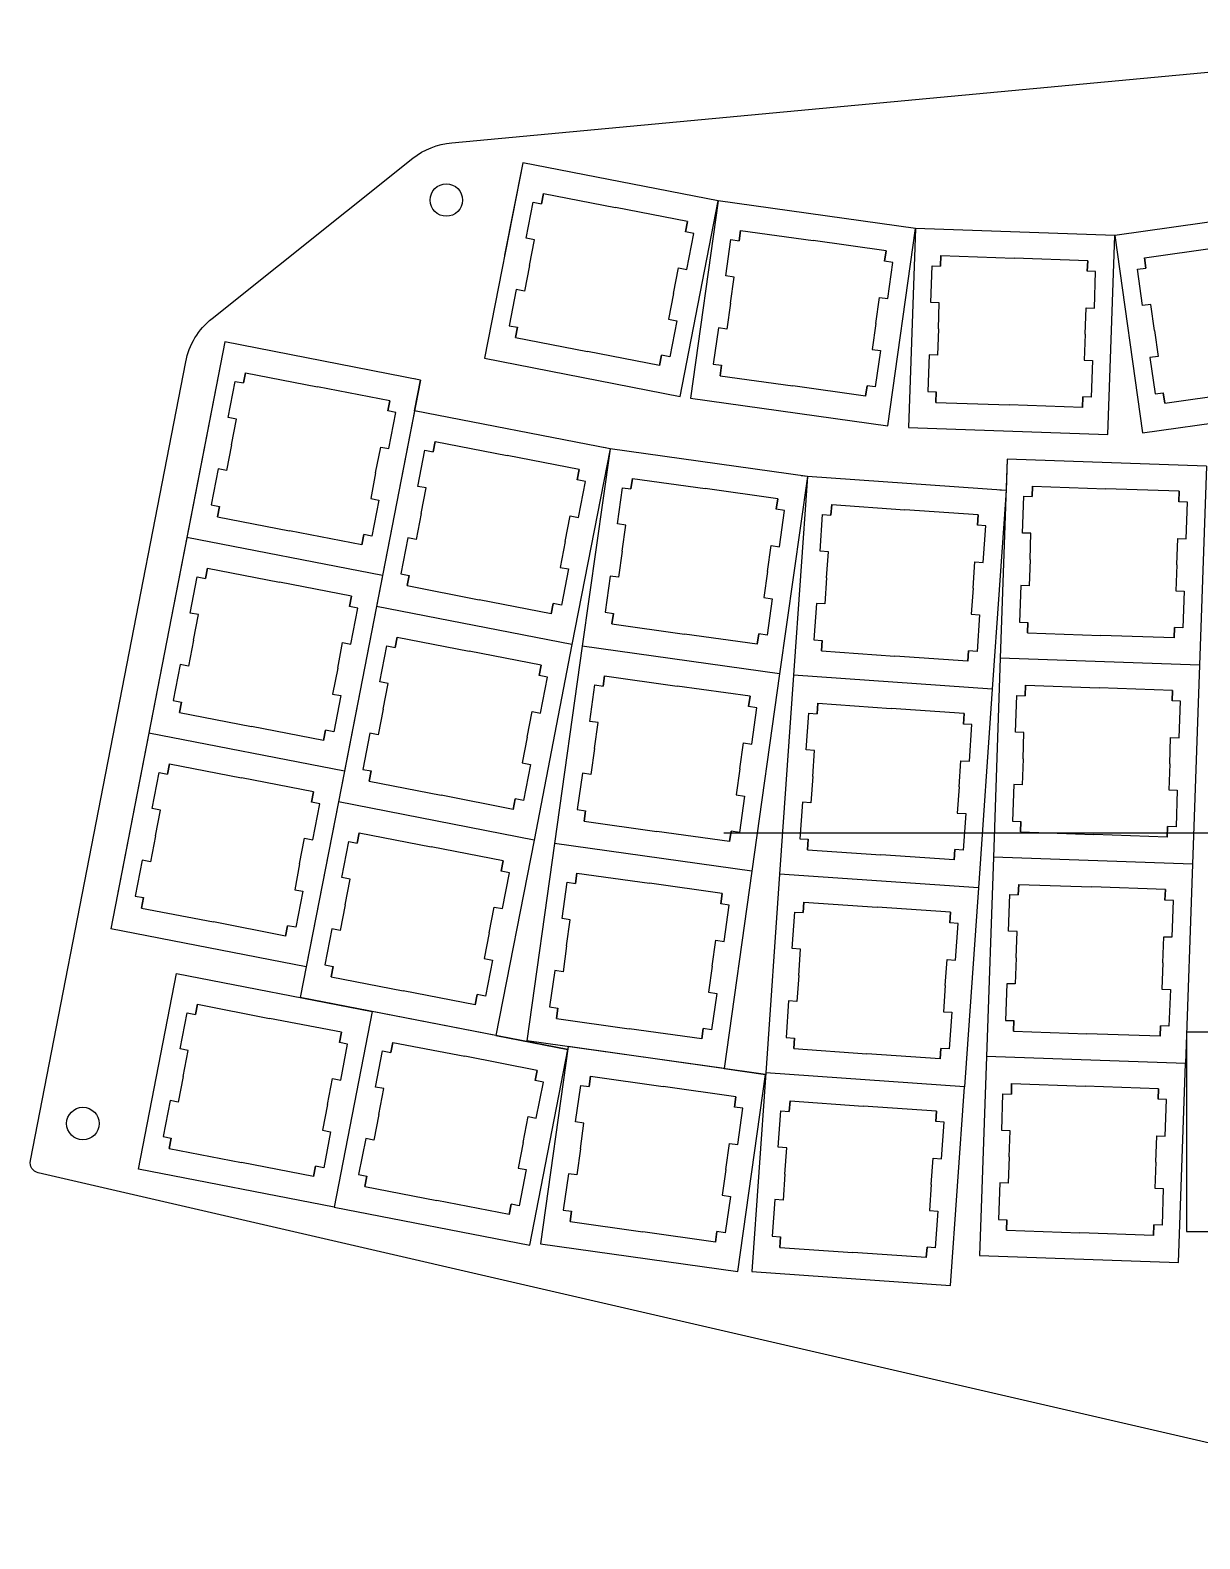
# Model space of a CAD drawing. Header units: millimetres. Extents: x -157 to 26, y -81 to 63.
# Drawn here: x -156.6 to -45.1, y -80.8 to 63.1 of the extents above; entities that cross this region are included whole.
import ezdxf

# ---------------------------------------------------------------- set-up
doc = ezdxf.new("R2010")
doc.units = ezdxf.units.MM
doc.layers.get('0').update_dxf_attribs({"linetype": 'CONTINUOUS'})

msp = doc.modelspace()

# ---------------------------------------------------------------- linework, layer by layer
for p, q in [((-109.69, 50.42), (-113.32, 31.77)), ((-109.69, 50.42), (-113.32, 31.77)), ((-109.69, 50.42), (-111.41, 41.59)), ((-91.04, 46.8), (-109.69, 50.42)), ((-91.04, 46.8), (-109.69, 50.42)), ((-107.72, 47.49), (-107.91, 46.51)), ((-107.72, 47.49), (-107.91, 46.51)), ((-107.91, 46.51), (-107.72, 47.49)), ((-107.91, 46.51), (-107.72, 47.49)), ((-107.72, 47.49), (-100.84, 46.15)), ((-107.72, 47.49), (-100.84, 46.15)), ((-109.36, 43.23), (-108.69, 46.66)), ((-109.36, 43.23), (-108.69, 46.66)), ((-108.69, 46.66), (-107.91, 46.51)), ((-108.69, 46.66), (-107.91, 46.51)), ((-93.97, 44.82), (-100.84, 46.15)), ((-93.97, 44.82), (-100.84, 46.15)), ((-94.67, 28.14), (-91.04, 46.8)), ((-94.67, 28.14), (-91.04, 46.8)), ((-91.04, 46.8), (-93.69, 27.98)), ((-91.04, 46.8), (-93.69, 27.98)), ((-72.23, 44.15), (-91.04, 46.8)), ((-72.23, 44.15), (-91.04, 46.8)), ((-34.42, 46.13), (-53.24, 43.49)), ((-93.97, 44.82), (-94.16, 43.84)), ((-93.97, 44.82), (-94.16, 43.84)), ((-94.16, 43.84), (-93.97, 44.82)), ((-94.16, 43.84), (-93.97, 44.82)), ((-108.57, 43.07), (-109.36, 43.23)), ((-108.57, 43.07), (-109.36, 43.23)), ((-93.38, 43.68), (-94.16, 43.84)), ((-93.38, 43.68), (-94.16, 43.84)), ((-94.05, 40.25), (-93.38, 43.68)), ((-94.05, 40.25), (-93.38, 43.68)), ((-88.91, 43.97), (-89.05, 42.98)), ((-88.91, 43.97), (-89.05, 42.98)), ((-89.05, 42.98), (-88.91, 43.97)), ((-89.05, 42.98), (-88.91, 43.97)), ((-88.91, 43.97), (-81.98, 43)), ((-88.91, 43.97), (-81.98, 43)), ((-74.87, 25.34), (-72.23, 44.15)), ((-74.87, 25.34), (-72.23, 44.15)), ((-72.23, 44.15), (-72.89, 25.16)), ((-53.24, 43.49), (-72.23, 44.15)), ((-53.9, 24.5), (-53.24, 43.49)), ((-53.24, 43.49), (-50.59, 24.67)), ((-109.05, 40.62), (-108.57, 43.07)), ((-109.05, 40.62), (-108.57, 43.07)), ((-90.33, 39.63), (-89.85, 43.09)), ((-90.33, 39.63), (-89.85, 43.09)), ((-89.85, 43.09), (-89.05, 42.98)), ((-89.85, 43.09), (-89.05, 42.98)), ((-75.05, 42.02), (-81.98, 43)), ((-75.05, 42.02), (-81.98, 43)), ((-75.05, 42.02), (-75.19, 41.03)), ((-75.05, 42.02), (-75.19, 41.03)), ((-75.19, 41.03), (-75.05, 42.02)), ((-75.19, 41.03), (-75.05, 42.02)), ((-50.41, 41.36), (-43.48, 42.33)), ((-109.05, 40.62), (-109.53, 38.16)), ((-109.05, 40.62), (-109.53, 38.16)), ((-95.31, 37.95), (-94.83, 40.4)), ((-95.31, 37.95), (-94.83, 40.4)), ((-94.83, 40.4), (-94.05, 40.25)), ((-94.83, 40.4), (-94.05, 40.25)), ((-74.4, 40.92), (-75.19, 41.03)), ((-74.4, 40.92), (-75.19, 41.03)), ((-74.88, 37.46), (-74.4, 40.92)), ((-74.88, 37.46), (-74.4, 40.92)), ((-70.77, 37.1), (-70.65, 40.59)), ((-70.65, 40.59), (-69.85, 40.57)), ((-69.82, 41.57), (-69.85, 40.57)), ((-69.85, 40.57), (-69.82, 41.57)), ((-69.82, 41.57), (-62.82, 41.32)), ((-55.82, 41.08), (-62.82, 41.32)), ((-55.86, 40.08), (-55.82, 41.08)), ((-55.82, 41.08), (-55.86, 40.08)), ((-51.07, 40.26), (-50.28, 40.37)), ((-50.28, 40.37), (-50.41, 41.36)), ((-50.41, 41.36), (-50.28, 40.37)), ((-89.54, 39.52), (-90.33, 39.63)), ((-89.54, 39.52), (-90.33, 39.63)), ((-89.89, 37.04), (-89.54, 39.52)), ((-89.89, 37.04), (-89.54, 39.52)), ((-55.06, 40.05), (-55.86, 40.08)), ((-55.18, 36.55), (-55.06, 40.05)), ((-50.58, 36.79), (-51.07, 40.26)), ((-110.31, 38.32), (-110.98, 34.88)), ((-110.31, 38.32), (-110.98, 34.88)), ((-109.53, 38.16), (-110.31, 38.32)), ((-109.53, 38.16), (-110.31, 38.32)), ((-95.31, 37.95), (-95.79, 35.49)), ((-95.31, 37.95), (-95.79, 35.49)), ((-76.02, 35.09), (-75.68, 37.57)), ((-76.02, 35.09), (-75.68, 37.57)), ((-75.68, 37.57), (-74.88, 37.46)), ((-75.68, 37.57), (-74.88, 37.46)), ((-89.89, 37.04), (-90.24, 34.56)), ((-89.89, 37.04), (-90.24, 34.56)), ((-69.97, 37.07), (-70.77, 37.1)), ((-70.06, 34.57), (-69.97, 37.07)), ((-56.07, 34.08), (-55.98, 36.58)), ((-55.98, 36.58), (-55.18, 36.55)), ((-49.79, 36.9), (-50.58, 36.79)), ((-49.44, 34.43), (-49.79, 36.9)), ((-110.98, 34.88), (-110.2, 34.73)), ((-110.98, 34.88), (-110.2, 34.73)), ((-110.2, 34.73), (-110.39, 33.75)), ((-110.2, 34.73), (-110.39, 33.75)), ((-110.39, 33.75), (-110.2, 34.73)), ((-110.39, 33.75), (-110.2, 34.73)), ((-95.79, 35.49), (-95, 35.34)), ((-95.79, 35.49), (-95, 35.34)), ((-95, 35.34), (-95.67, 31.9)), ((-95, 35.34), (-95.67, 31.9)), ((-91.03, 34.68), (-91.52, 31.21)), ((-91.03, 34.68), (-91.52, 31.21)), ((-90.24, 34.56), (-91.03, 34.68)), ((-90.24, 34.56), (-91.03, 34.68)), ((-76.02, 35.09), (-76.37, 32.62)), ((-76.02, 35.09), (-76.37, 32.62)), ((-70.06, 34.57), (-70.15, 32.07)), ((-138.09, 33.33), (-141.72, 14.68)), ((-138.09, 33.33), (-141.14, 17.62)), ((-119.44, 29.7), (-138.09, 33.33)), ((-110.39, 33.75), (-103.52, 32.41)), ((-110.39, 33.75), (-103.52, 32.41)), ((-56.07, 34.08), (-56.16, 31.58)), ((-49.44, 34.43), (-49.09, 31.95)), ((-113.32, 31.77), (-94.67, 28.14)), ((-113.32, 31.77), (-94.67, 28.14)), ((-96.64, 31.08), (-103.52, 32.41)), ((-96.64, 31.08), (-103.52, 32.41)), ((-96.64, 31.08), (-96.45, 32.06)), ((-96.45, 32.06), (-96.64, 31.08)), ((-96.64, 31.08), (-96.45, 32.06)), ((-96.45, 32.06), (-96.64, 31.08)), ((-95.67, 31.9), (-96.45, 32.06)), ((-95.67, 31.9), (-96.45, 32.06)), ((-76.37, 32.62), (-75.58, 32.5)), ((-76.37, 32.62), (-75.58, 32.5)), ((-75.58, 32.5), (-76.07, 29.04)), ((-75.58, 32.5), (-76.07, 29.04)), ((-70.95, 32.1), (-71.07, 28.6)), ((-70.15, 32.07), (-70.95, 32.1)), ((-49.09, 31.95), (-49.88, 31.84)), ((-49.88, 31.84), (-49.4, 28.38)), ((-136.31, 29.42), (-136.11, 30.4)), ((-136.11, 30.4), (-136.31, 29.42)), ((-136.11, 30.4), (-129.24, 29.06)), ((-91.52, 31.21), (-90.72, 31.1)), ((-91.52, 31.21), (-90.72, 31.1)), ((-90.72, 31.1), (-90.86, 30.11)), ((-90.72, 31.1), (-90.86, 30.11)), ((-90.86, 30.11), (-90.72, 31.1)), ((-90.86, 30.11), (-90.72, 31.1)), ((-56.16, 31.58), (-55.36, 31.56)), ((-55.36, 31.56), (-55.48, 28.06)), ((-137.76, 26.13), (-137.09, 29.57)), ((-137.09, 29.57), (-136.31, 29.42)), ((-122.37, 27.73), (-129.24, 29.06)), ((-119.44, 29.7), (-123.07, 11.05)), ((-119.44, 29.7), (-120.03, 29.82)), ((-120.01, 26.76), (-119.44, 29.7)), ((-90.86, 30.11), (-83.93, 29.13)), ((-90.86, 30.11), (-83.93, 29.13)), ((-77, 28.16), (-83.93, 29.13)), ((-77, 28.16), (-83.93, 29.13)), ((-77, 28.16), (-76.86, 29.15)), ((-76.86, 29.15), (-77, 28.16)), ((-77, 28.16), (-76.86, 29.15)), ((-76.86, 29.15), (-77, 28.16)), ((-76.07, 29.04), (-76.86, 29.15)), ((-76.07, 29.04), (-76.86, 29.15)), ((-122.37, 27.73), (-122.56, 26.75)), ((-122.56, 26.75), (-122.37, 27.73)), ((-93.69, 27.98), (-74.87, 25.34)), ((-93.69, 27.98), (-74.87, 25.34)), ((-71.07, 28.6), (-70.27, 28.57)), ((-70.27, 28.57), (-70.3, 27.57)), ((-70.3, 27.57), (-70.27, 28.57)), ((-70.3, 27.57), (-63.31, 27.33)), ((-56.28, 28.09), (-56.31, 27.09)), ((-56.31, 27.09), (-56.28, 28.09)), ((-55.48, 28.06), (-56.28, 28.09)), ((-49.4, 28.38), (-48.61, 28.49)), ((-48.47, 27.5), (-48.61, 28.49)), ((-48.61, 28.49), (-48.47, 27.5)), ((-48.47, 27.5), (-41.53, 28.47)), ((-136.97, 25.98), (-137.76, 26.13)), ((-137.45, 23.53), (-136.97, 25.98)), ((-120.01, 26.76), (-123.64, 8.11)), ((-121.78, 26.59), (-122.56, 26.75)), ((-122.44, 23.16), (-121.78, 26.59)), ((-101.36, 23.13), (-120.01, 26.76)), ((-56.31, 27.09), (-63.31, 27.33)), ((-50.59, 24.67), (-31.78, 27.32)), ((-72.89, 25.16), (-53.9, 24.5)), ((-137.45, 23.53), (-137.93, 21.07)), ((-123.71, 20.86), (-123.23, 23.31)), ((-123.23, 23.31), (-122.44, 23.16)), ((-118.23, 22.85), (-118.04, 23.83)), ((-118.04, 23.83), (-118.23, 22.85)), ((-118.04, 23.83), (-111.16, 22.49)), ((-101.36, 23.13), (-104.99, 4.48)), ((-101.36, 23.13), (-104.01, 4.32)), ((-101.36, 23.13), (-101.95, 23.25)), ((-82.55, 20.49), (-101.36, 23.13)), ((-119.68, 19.56), (-119.01, 23)), ((-119.01, 23), (-118.23, 22.85)), ((-104.29, 21.16), (-111.16, 22.49)), ((-63.49, 22.16), (-64.15, 3.17)), ((-63.49, 22.16), (-63.59, 19.16)), ((-44.5, 21.5), (-63.49, 22.16)), ((-138.71, 21.23), (-139.38, 17.79)), ((-137.93, 21.07), (-138.71, 21.23)), ((-123.71, 20.86), (-124.18, 18.4)), ((-104.29, 21.16), (-104.48, 20.18)), ((-104.48, 20.18), (-104.29, 21.16)), ((-103.7, 20.02), (-104.48, 20.18)), ((-99.37, 19.32), (-99.23, 20.31)), ((-99.23, 20.31), (-99.37, 19.32)), ((-99.23, 20.31), (-92.3, 19.34)), ((-82.55, 20.49), (-85.19, 1.68)), ((-82.55, 20.49), (-83.87, 1.54)), ((-82.55, 20.49), (-83.14, 20.57)), ((-63.59, 19.16), (-82.55, 20.49)), ((-44.5, 21.5), (-45.16, 2.51)), ((-118.89, 19.41), (-119.68, 19.56)), ((-119.37, 16.96), (-118.89, 19.41)), ((-104.37, 16.59), (-103.7, 20.02)), ((-100.65, 15.97), (-100.17, 19.43)), ((-100.17, 19.43), (-99.37, 19.32)), ((-85.37, 18.36), (-92.3, 19.34)), ((-63.59, 19.16), (-64.92, 0.21)), ((-63.59, 19.16), (-64.19, 19.21)), ((-61.11, 18.58), (-61.08, 19.58)), ((-61.08, 19.58), (-61.11, 18.58)), ((-61.08, 19.58), (-54.08, 19.33)), ((-47.09, 19.09), (-54.08, 19.33)), ((-47.09, 19.09), (-47.12, 18.09)), ((-47.12, 18.09), (-47.09, 19.09)), ((-141.14, 17.62), (-144.77, -1.03)), ((-139.38, 17.79), (-138.59, 17.64)), ((-138.79, 16.66), (-138.59, 17.64)), ((-138.59, 17.64), (-138.79, 16.66)), ((-124.18, 18.4), (-123.4, 18.25)), ((-123.4, 18.25), (-124.07, 14.81)), ((-85.37, 18.36), (-85.51, 17.37)), ((-85.51, 17.37), (-85.37, 18.36)), ((-84.72, 17.26), (-85.51, 17.37)), ((-80.3, 16.82), (-80.23, 17.82)), ((-80.23, 17.82), (-80.3, 16.82)), ((-80.23, 17.82), (-73.24, 17.33)), ((-66.26, 16.85), (-73.24, 17.33)), ((-62.03, 15.11), (-61.91, 18.61)), ((-61.91, 18.61), (-61.11, 18.58)), ((-46.32, 18.06), (-47.12, 18.09)), ((-46.44, 14.56), (-46.32, 18.06)), ((-138.79, 16.66), (-131.91, 15.32)), ((-119.37, 16.96), (-119.85, 14.5)), ((-105.63, 14.29), (-105.15, 16.74)), ((-105.15, 16.74), (-104.37, 16.59)), ((-99.86, 15.85), (-100.65, 15.97)), ((-100.21, 13.38), (-99.86, 15.85)), ((-85.2, 13.8), (-84.72, 17.26)), ((-81.34, 13.39), (-81.1, 16.88)), ((-81.1, 16.88), (-80.3, 16.82)), ((-66.26, 16.85), (-66.33, 15.85)), ((-66.33, 15.85), (-66.26, 16.85)), ((-65.53, 15.79), (-66.33, 15.85)), ((-141.72, 14.68), (-145.34, -3.97)), ((-123.07, 11.05), (-141.72, 14.68)), ((-123.07, 11.05), (-141.72, 14.68)), ((-125.04, 13.99), (-131.91, 15.32)), ((-124.85, 14.97), (-125.04, 13.99)), ((-125.04, 13.99), (-124.85, 14.97)), ((-124.07, 14.81), (-124.85, 14.97)), ((-120.63, 14.66), (-121.3, 11.22)), ((-119.85, 14.5), (-120.63, 14.66)), ((-65.78, 12.3), (-65.53, 15.79)), ((-61.23, 15.08), (-62.03, 15.11)), ((-61.32, 12.58), (-61.23, 15.08)), ((-47.33, 12.09), (-47.24, 14.59)), ((-47.24, 14.59), (-46.44, 14.56)), ((-105.63, 14.29), (-106.11, 11.83)), ((-100.21, 13.38), (-100.56, 10.9)), ((-86.34, 11.43), (-86, 13.91)), ((-86, 13.91), (-85.2, 13.8)), ((-80.54, 13.33), (-81.34, 13.39)), ((-80.72, 10.84), (-80.54, 13.33)), ((-139.93, 10.77), (-139.74, 11.75)), ((-139.74, 11.75), (-139.93, 10.77)), ((-139.74, 11.75), (-132.87, 10.41)), ((-106.11, 11.83), (-105.32, 11.68)), ((-105.32, 11.68), (-105.99, 8.24)), ((-66.75, 9.86), (-66.58, 12.36)), ((-66.58, 12.36), (-65.78, 12.3)), ((-61.32, 12.58), (-61.41, 10.08)), ((-47.33, 12.09), (-47.42, 9.59)), ((-141.38, 7.48), (-140.72, 10.92)), ((-140.72, 10.92), (-139.93, 10.77)), ((-126, 9.08), (-132.87, 10.41)), ((-123.07, 11.05), (-126.69, -7.6)), ((-121.3, 11.22), (-120.52, 11.07)), ((-120.71, 10.09), (-120.52, 11.07)), ((-120.52, 11.07), (-120.71, 10.09)), ((-120.71, 10.09), (-113.84, 8.75)), ((-101.35, 11.01), (-101.84, 7.55)), ((-100.56, 10.9), (-101.35, 11.01)), ((-86.34, 11.43), (-86.69, 8.96)), ((-80.72, 10.84), (-80.89, 8.35)), ((-62.21, 10.11), (-62.33, 6.61)), ((-61.41, 10.08), (-62.21, 10.11)), ((-126.19, 8.1), (-126, 9.08)), ((-126, 9.08), (-126.19, 8.1)), ((-106.96, 7.41), (-113.84, 8.75)), ((-86.69, 8.96), (-85.9, 8.84)), ((-85.9, 8.84), (-86.39, 5.38)), ((-66.75, 9.86), (-66.92, 7.37)), ((-47.42, 9.59), (-46.62, 9.57)), ((-46.62, 9.57), (-46.74, 6.07)), ((-140.6, 7.33), (-141.38, 7.48)), ((-141.08, 4.88), (-140.6, 7.33)), ((-123.64, 8.11), (-127.26, -10.54)), ((-125.4, 7.94), (-126.19, 8.1)), ((-126.07, 4.51), (-125.4, 7.94)), ((-104.99, 4.48), (-123.64, 8.11)), ((-104.99, 4.48), (-123.64, 8.11)), ((-106.77, 8.4), (-106.96, 7.41)), ((-106.96, 7.41), (-106.77, 8.4)), ((-105.99, 8.24), (-106.77, 8.4)), ((-101.84, 7.55), (-101.04, 7.44)), ((-101.18, 6.45), (-101.04, 7.44)), ((-101.04, 7.44), (-101.18, 6.45)), ((-81.69, 8.4), (-81.93, 4.91)), ((-80.89, 8.35), (-81.69, 8.4)), ((-66.92, 7.37), (-66.13, 7.31)), ((-66.13, 7.31), (-66.37, 3.82)), ((-101.18, 6.45), (-94.25, 5.47)), ((-62.33, 6.61), (-61.53, 6.59)), ((-61.57, 5.59), (-61.53, 6.59)), ((-61.53, 6.59), (-61.57, 5.59)), ((-47.54, 6.1), (-47.57, 5.1)), ((-47.57, 5.1), (-47.54, 6.1)), ((-46.74, 6.07), (-47.54, 6.1)), ((-141.08, 4.88), (-141.55, 2.42)), ((-127.33, 2.21), (-126.86, 4.66)), ((-126.86, 4.66), (-126.07, 4.51)), ((-123.31, 0.91), (-122.64, 4.35)), ((-122.64, 4.35), (-121.85, 4.2)), ((-121.85, 4.2), (-121.66, 5.18)), ((-121.66, 5.18), (-121.85, 4.2)), ((-121.66, 5.18), (-114.79, 3.84)), ((-104.99, 4.48), (-108.61, -14.17)), ((-104.01, 4.32), (-106.65, -14.5)), ((-85.19, 1.68), (-104.01, 4.32)), ((-85.19, 1.68), (-104.01, 4.32)), ((-87.32, 4.5), (-94.25, 5.47)), ((-87.18, 5.49), (-87.32, 4.5)), ((-87.32, 4.5), (-87.18, 5.49)), ((-86.39, 5.38), (-87.18, 5.49)), ((-81.93, 4.91), (-81.13, 4.85)), ((-81.2, 3.86), (-81.13, 4.85)), ((-81.13, 4.85), (-81.2, 3.86)), ((-61.57, 5.59), (-54.57, 5.34)), ((-47.57, 5.1), (-54.57, 5.34)), ((-107.92, 2.51), (-114.79, 3.84)), ((-81.2, 3.86), (-74.22, 3.37)), ((-67.24, 2.88), (-74.22, 3.37)), ((-67.17, 3.88), (-67.24, 2.88)), ((-67.24, 2.88), (-67.17, 3.88)), ((-66.37, 3.82), (-67.17, 3.88)), ((-64.15, 3.17), (-64.81, -15.81)), ((-45.16, 2.51), (-64.15, 3.17)), ((-45.16, 2.51), (-64.15, 3.17)), ((-142.34, 2.58), (-143.01, -0.86)), ((-141.55, 2.42), (-142.34, 2.58)), ((-127.33, 2.21), (-127.81, -0.25)), ((-108.11, 1.52), (-107.92, 2.51)), ((-107.92, 2.51), (-108.11, 1.52)), ((-107.32, 1.37), (-108.11, 1.52)), ((-102.02, 0.51), (-101.88, 1.5)), ((-101.88, 1.5), (-102.02, 0.51)), ((-101.88, 1.5), (-94.95, 0.52)), ((-85.19, 1.68), (-87.84, -17.14)), ((-83.87, 1.54), (-85.2, -17.42)), ((-64.92, 0.21), (-83.87, 1.54)), ((-64.92, 0.21), (-83.87, 1.54)), ((-45.16, 2.51), (-45.83, -16.48)), ((-122.52, 0.76), (-123.31, 0.91)), ((-123, -1.69), (-122.52, 0.76)), ((-107.99, -2.06), (-107.32, 1.37)), ((-103.3, -2.85), (-102.81, 0.62)), ((-102.81, 0.62), (-102.02, 0.51)), ((-88.01, -0.45), (-94.95, 0.52)), ((-64.92, 0.21), (-66.24, -18.74)), ((-61.78, -0.41), (-61.74, 0.59)), ((-61.74, 0.59), (-61.78, -0.41)), ((-61.74, 0.59), (-54.74, 0.34)), ((-47.75, 0.1), (-54.74, 0.34)), ((-47.78, -0.9), (-47.75, 0.1)), ((-47.75, 0.1), (-47.78, -0.9)), ((-144.77, -1.03), (-148.4, -19.68)), ((-143.01, -0.86), (-142.22, -1.01)), ((-142.41, -1.99), (-142.22, -1.01)), ((-142.22, -1.01), (-142.41, -1.99)), ((-127.81, -0.25), (-127.02, -0.4)), ((-127.02, -0.4), (-127.69, -3.84)), ((-88.15, -1.44), (-88.01, -0.45)), ((-88.01, -0.45), (-88.15, -1.44)), ((-81.62, -2.13), (-81.55, -1.13)), ((-81.55, -1.13), (-81.62, -2.13)), ((-81.55, -1.13), (-74.57, -1.62)), ((-62.7, -3.88), (-62.57, -0.38)), ((-62.57, -0.38), (-61.78, -0.41)), ((-46.98, -0.93), (-47.78, -0.9)), ((-47.11, -4.42), (-46.98, -0.93)), ((-142.41, -1.99), (-135.54, -3.33)), ((-123, -1.69), (-123.47, -4.15)), ((-109.25, -4.36), (-108.78, -1.91)), ((-108.78, -1.91), (-107.99, -2.06)), ((-102.5, -2.96), (-103.3, -2.85)), ((-87.36, -1.55), (-88.15, -1.44)), ((-87.85, -5.02), (-87.36, -1.55)), ((-82.66, -5.56), (-82.42, -2.07)), ((-82.42, -2.07), (-81.62, -2.13)), ((-67.59, -2.11), (-74.57, -1.62)), ((-67.66, -3.11), (-67.59, -2.11)), ((-67.59, -2.11), (-67.66, -3.11)), ((-145.34, -3.97), (-148.97, -22.62)), ((-126.69, -7.6), (-145.34, -3.97)), ((-126.69, -7.6), (-145.34, -3.97)), ((-128.67, -4.67), (-135.54, -3.33)), ((-128.48, -3.68), (-128.67, -4.67)), ((-128.67, -4.67), (-128.48, -3.68)), ((-127.69, -3.84), (-128.48, -3.68)), ((-124.26, -3.99), (-124.93, -7.43)), ((-123.47, -4.15), (-124.26, -3.99)), ((-102.85, -5.44), (-102.5, -2.96)), ((-66.86, -3.16), (-67.66, -3.11)), ((-67.1, -6.65), (-66.86, -3.16)), ((-61.9, -3.91), (-62.7, -3.88)), ((-61.98, -6.41), (-61.9, -3.91)), ((-109.25, -4.36), (-109.73, -6.82)), ((-102.85, -5.44), (-103.2, -7.91)), ((-88.99, -7.38), (-88.64, -4.91)), ((-88.64, -4.91), (-87.85, -5.02)), ((-81.87, -5.62), (-82.66, -5.56)), ((-82.04, -8.11), (-81.87, -5.62)), ((-47.99, -6.9), (-47.91, -4.4)), ((-47.91, -4.4), (-47.11, -4.42)), ((-143.37, -6.9), (-143.56, -7.88)), ((-143.56, -7.88), (-143.37, -6.9)), ((-143.37, -6.9), (-136.49, -8.24)), ((-109.73, -6.82), (-108.95, -6.97)), ((-108.95, -6.97), (-109.61, -10.41)), ((-68.08, -9.09), (-67.9, -6.6)), ((-67.9, -6.6), (-67.1, -6.65)), ((-61.98, -6.41), (-62.07, -8.91)), ((-47.99, -6.9), (-48.08, -9.39)), ((-145.01, -11.17), (-144.34, -7.73)), ((-144.34, -7.73), (-143.56, -7.88)), ((-129.62, -9.57), (-136.49, -8.24)), ((-126.69, -7.6), (-130.32, -26.25)), ((-124.93, -7.43), (-124.14, -7.58)), ((-124.33, -8.56), (-124.14, -7.58)), ((-124.14, -7.58), (-124.33, -8.56)), ((-124.33, -8.56), (-117.46, -9.9)), ((-103.99, -7.8), (-104.48, -11.27)), ((-103.2, -7.91), (-103.99, -7.8)), ((-88.99, -7.38), (-89.34, -9.86)), ((-82.04, -8.11), (-82.22, -10.61)), ((-129.81, -10.56), (-129.62, -9.57)), ((-129.62, -9.57), (-129.81, -10.56)), ((-110.59, -11.24), (-117.46, -9.9)), ((-89.34, -9.86), (-88.54, -9.97)), ((-88.54, -9.97), (-89.03, -13.44)), ((-68.08, -9.09), (-68.25, -11.59)), ((-62.87, -8.88), (-62.99, -12.38)), ((-62.07, -8.91), (-62.87, -8.88)), ((-48.08, -9.39), (-47.28, -9.42)), ((-47.28, -9.42), (-47.4, -12.92)), ((-144.22, -11.32), (-145.01, -11.17)), ((-144.7, -13.77), (-144.22, -11.32)), ((-127.26, -10.54), (-130.89, -29.19)), ((-129.03, -10.71), (-129.81, -10.56)), ((-129.7, -14.14), (-129.03, -10.71)), ((-108.61, -14.17), (-127.26, -10.54)), ((-108.61, -14.17), (-127.26, -10.54)), ((-110.4, -10.25), (-110.59, -11.24)), ((-110.59, -11.24), (-110.4, -10.25)), ((-109.61, -10.41), (-110.4, -10.25)), ((-104.48, -11.27), (-103.69, -11.38)), ((-103.83, -12.37), (-103.69, -11.38)), ((-103.69, -11.38), (-103.83, -12.37)), ((-83.01, -10.55), (-83.26, -14.04)), ((-82.22, -10.61), (-83.01, -10.55)), ((-103.83, -12.37), (-96.9, -13.34)), ((-68.25, -11.59), (-67.45, -11.64)), ((-67.45, -11.64), (-67.7, -15.13)), ((-62.99, -12.38), (-62.19, -12.4)), ((-62.23, -13.4), (-62.19, -12.4)), ((-62.19, -12.4), (-62.23, -13.4)), ((-48.2, -12.89), (-48.24, -13.89)), ((-48.24, -13.89), (-48.2, -12.89)), ((-47.4, -12.92), (-48.2, -12.89)), ((-144.7, -13.77), (-145.18, -16.23)), ((-130.96, -16.45), (-130.48, -13.99)), ((-130.48, -13.99), (-129.7, -14.14)), ((-126.93, -17.74), (-126.26, -14.3)), ((-126.26, -14.3), (-125.48, -14.45)), ((-125.29, -13.47), (-125.48, -14.45)), ((-125.48, -14.45), (-125.29, -13.47)), ((-125.29, -13.47), (-118.42, -14.81)), ((-108.61, -14.17), (-112.24, -32.82)), ((-89.96, -14.32), (-96.9, -13.34)), ((-25.5, -13.5), (-90.5, -13.5)), ((-89.82, -13.33), (-89.96, -14.32)), ((-89.96, -14.32), (-89.82, -13.33)), ((-89.03, -13.44), (-89.82, -13.33)), ((-83.26, -14.04), (-82.46, -14.1)), ((-82.53, -15.1), (-82.46, -14.1)), ((-82.46, -14.1), (-82.53, -15.1)), ((-62.23, -13.4), (-55.23, -13.65)), ((-48.24, -13.89), (-55.23, -13.65)), ((-111.54, -16.14), (-118.42, -14.81)), ((-106.65, -14.5), (-109.29, -33.31)), ((-87.84, -17.14), (-106.65, -14.5)), ((-87.84, -17.14), (-106.65, -14.5)), ((-82.53, -15.1), (-75.55, -15.59)), ((-68.56, -16.07), (-75.55, -15.59)), ((-68.49, -15.08), (-68.56, -16.07)), ((-68.56, -16.07), (-68.49, -15.08)), ((-67.7, -15.13), (-68.49, -15.08)), ((-64.81, -15.81), (-65.48, -34.8)), ((-45.83, -16.48), (-64.81, -15.81)), ((-45.83, -16.48), (-64.81, -15.81)), ((-145.96, -16.08), (-146.63, -19.51)), ((-145.18, -16.23), (-145.96, -16.08)), ((-130.96, -16.45), (-131.43, -18.9)), ((-111.73, -17.13), (-111.54, -16.14)), ((-111.54, -16.14), (-111.73, -17.13)), ((-110.95, -17.28), (-111.73, -17.13)), ((-87.84, -17.14), (-90.48, -35.95)), ((-45.83, -16.48), (-46.49, -35.47)), ((-126.15, -17.89), (-126.93, -17.74)), ((-126.62, -20.34), (-126.15, -17.89)), ((-111.62, -20.71), (-110.95, -17.28)), ((-105.94, -21.66), (-105.45, -18.2)), ((-105.45, -18.2), (-104.66, -18.31)), ((-104.52, -17.32), (-104.66, -18.31)), ((-104.66, -18.31), (-104.52, -17.32)), ((-104.52, -17.32), (-97.59, -18.29)), ((-90.66, -19.27), (-97.59, -18.29)), ((-85.2, -17.42), (-86.52, -36.37)), ((-66.24, -18.74), (-85.2, -17.42)), ((-66.24, -18.74), (-85.2, -17.42)), ((-62.4, -18.4), (-62.44, -19.4)), ((-62.44, -19.4), (-62.4, -18.4)), ((-62.4, -18.4), (-55.41, -18.64)), ((-48.41, -18.89), (-55.41, -18.64)), ((-146.63, -19.51), (-145.85, -19.66)), ((-146.04, -20.65), (-145.85, -19.66)), ((-145.85, -19.66), (-146.04, -20.65)), ((-131.43, -18.9), (-130.65, -19.05)), ((-130.65, -19.05), (-131.32, -22.49)), ((-90.8, -20.26), (-90.66, -19.27)), ((-90.66, -19.27), (-90.8, -20.26)), ((-82.88, -20.09), (-82.95, -21.08)), ((-82.95, -21.08), (-82.88, -20.09)), ((-82.88, -20.09), (-75.9, -20.57)), ((-66.24, -18.74), (-67.57, -37.7)), ((-63.36, -22.87), (-63.24, -19.37)), ((-63.24, -19.37), (-62.44, -19.4)), ((-48.45, -19.89), (-48.41, -18.89)), ((-48.41, -18.89), (-48.45, -19.89)), ((-47.65, -19.92), (-48.45, -19.89)), ((-47.77, -23.41), (-47.65, -19.92)), ((-146.04, -20.65), (-139.16, -21.98)), ((-126.62, -20.34), (-127.1, -22.8)), ((-112.88, -23.02), (-112.4, -20.56)), ((-112.4, -20.56), (-111.62, -20.71)), ((-90.01, -20.37), (-90.8, -20.26)), ((-90.49, -23.84), (-90.01, -20.37)), ((-83.99, -24.52), (-83.75, -21.03)), ((-83.75, -21.03), (-82.95, -21.08)), ((-68.91, -21.06), (-75.9, -20.57)), ((-68.98, -22.06), (-68.91, -21.06)), ((-68.91, -21.06), (-68.98, -22.06)), ((-130.32, -26.25), (-148.97, -22.62)), ((-132.29, -23.32), (-139.16, -21.98)), ((-132.29, -23.32), (-132.1, -22.34)), ((-132.1, -22.34), (-132.29, -23.32)), ((-131.32, -22.49), (-132.1, -22.34)), ((-127.88, -22.65), (-128.55, -26.08)), ((-127.1, -22.8), (-127.88, -22.65)), ((-112.88, -23.02), (-113.36, -25.47)), ((-105.15, -21.78), (-105.94, -21.66)), ((-105.5, -24.25), (-105.15, -21.78)), ((-68.18, -22.12), (-68.98, -22.06)), ((-68.43, -25.61), (-68.18, -22.12)), ((-62.56, -22.9), (-63.36, -22.87)), ((-62.65, -25.4), (-62.56, -22.9)), ((-105.5, -24.25), (-105.84, -26.73)), ((-91.63, -26.2), (-91.29, -23.72)), ((-91.29, -23.72), (-90.49, -23.84)), ((-48.66, -25.88), (-48.57, -23.39)), ((-48.57, -23.39), (-47.77, -23.41)), ((-113.36, -25.47), (-112.57, -25.62)), ((-112.57, -25.62), (-113.24, -29.06)), ((-83.19, -24.57), (-83.99, -24.52)), ((-83.37, -27.07), (-83.19, -24.57)), ((-69.4, -28.04), (-69.23, -25.55)), ((-69.23, -25.55), (-68.43, -25.61)), ((-62.65, -25.4), (-62.73, -27.89)), ((-48.66, -25.88), (-48.74, -28.38)), ((-146.31, -45.55), (-142.69, -26.9)), ((-142.69, -26.9), (-124.04, -30.52)), ((-128.55, -26.08), (-127.77, -26.23)), ((-127.96, -27.22), (-127.77, -26.23)), ((-127.77, -26.23), (-127.96, -27.22)), ((-127.96, -27.22), (-121.09, -28.55)), ((-106.64, -26.62), (-107.12, -30.08)), ((-105.84, -26.73), (-106.64, -26.62)), ((-91.63, -26.2), (-91.98, -28.68)), ((-83.37, -27.07), (-83.54, -29.56)), ((-114.22, -29.89), (-121.09, -28.55)), ((-91.98, -28.68), (-91.19, -28.79)), ((-69.4, -28.04), (-69.57, -30.54)), ((-63.53, -27.87), (-63.66, -31.36)), ((-62.73, -27.89), (-63.53, -27.87)), ((-48.74, -28.38), (-47.94, -28.41)), ((-47.94, -28.41), (-48.07, -31.91)), ((-140.9, -30.81), (-140.71, -29.83)), ((-140.71, -29.83), (-140.9, -30.81)), ((-140.71, -29.83), (-133.84, -31.17)), ((-112.24, -32.82), (-130.89, -29.19)), ((-114.22, -29.89), (-114.02, -28.91)), ((-114.02, -28.91), (-114.22, -29.89)), ((-113.24, -29.06), (-114.02, -28.91)), ((-107.12, -30.08), (-106.33, -30.19)), ((-106.47, -31.18), (-106.33, -30.19)), ((-106.33, -30.19), (-106.47, -31.18)), ((-91.19, -28.79), (-91.68, -32.25)), ((-84.34, -29.51), (-84.58, -33)), ((-83.54, -29.56), (-84.34, -29.51)), ((-142.36, -34.09), (-141.69, -30.66)), ((-141.69, -30.66), (-140.9, -30.81)), ((-126.97, -32.5), (-133.84, -31.17)), ((-124.04, -30.52), (-127.66, -49.18)), ((-124.04, -30.52), (-127.66, -49.18)), ((-124.04, -30.52), (-127.66, -49.18)), ((-105.39, -34.15), (-124.04, -30.52)), ((-105.39, -34.15), (-124.04, -30.52)), ((-106.47, -31.18), (-99.54, -32.16)), ((-69.57, -30.54), (-68.78, -30.59)), ((-68.78, -30.59), (-69.02, -34.09)), ((-63.66, -31.36), (-62.86, -31.39)), ((-62.89, -32.39), (-62.86, -31.39)), ((-62.86, -31.39), (-62.89, -32.39)), ((-127.16, -33.48), (-126.97, -32.5)), ((-126.97, -32.5), (-127.16, -33.48)), ((-112.24, -32.82), (-105.39, -34.15)), ((-92.61, -33.13), (-99.54, -32.16)), ((-92.61, -33.13), (-92.47, -32.14)), ((-92.47, -32.14), (-92.61, -33.13)), ((-91.68, -32.25), (-92.47, -32.14)), ((-84.58, -33), (-83.78, -33.05)), ((-83.85, -34.05), (-83.78, -33.05)), ((-83.78, -33.05), (-83.85, -34.05)), ((-62.89, -32.39), (-55.9, -32.64)), ((-48.9, -32.88), (-55.9, -32.64)), ((-48.9, -32.88), (-48.87, -31.88)), ((-48.87, -31.88), (-48.9, -32.88)), ((-48.07, -31.91), (-48.87, -31.88)), ((-44.5, -32.5), (-46.39, -32.5)), ((-27.39, -32.5), (-46.39, -32.5)), ((-46.39, -32.5), (-46.39, -51.5)), ((-46.39, -32.5), (-46.39, -51.5)), ((-27.39, -32.5), (-46.39, -32.5)), ((-141.57, -34.25), (-142.36, -34.09)), ((-142.05, -36.7), (-141.57, -34.25)), ((-126.38, -33.64), (-127.16, -33.48)), ((-127.04, -37.07), (-126.38, -33.64)), ((-123.71, -37.72), (-123.04, -34.28)), ((-123.71, -37.72), (-123.04, -34.28)), ((-123.04, -34.28), (-122.25, -34.44)), ((-123.04, -34.28), (-122.25, -34.44)), ((-122.06, -33.46), (-122.25, -34.44)), ((-122.06, -33.46), (-122.25, -34.44)), ((-122.25, -34.44), (-122.06, -33.46)), ((-122.25, -34.44), (-122.06, -33.46)), ((-122.06, -33.46), (-115.19, -34.79)), ((-122.06, -33.46), (-115.19, -34.79)), ((-90.48, -35.95), (-109.29, -33.31)), ((-109.01, -52.8), (-105.39, -34.15)), ((-109.01, -52.8), (-105.39, -34.15)), ((-105.35, -33.87), (-107.99, -52.68)), ((-105.35, -33.87), (-107.99, -52.68)), ((-86.53, -36.51), (-105.35, -33.87)), ((-86.53, -36.51), (-105.35, -33.87)), ((-83.85, -34.05), (-76.87, -34.54)), ((-69.89, -35.03), (-69.82, -34.03)), ((-69.82, -34.03), (-69.89, -35.03)), ((-69.02, -34.09), (-69.82, -34.03)), ((-108.32, -36.13), (-115.19, -34.79)), ((-108.32, -36.13), (-115.19, -34.79)), ((-90.48, -35.95), (-86.53, -36.51)), ((-69.89, -35.03), (-76.87, -34.54)), ((-65.48, -34.8), (-66.14, -53.79)), ((-65.48, -34.8), (-66.14, -53.79)), ((-46.49, -35.47), (-65.48, -34.8)), ((-46.49, -35.47), (-65.48, -34.8)), ((-46.49, -35.47), (-65.48, -34.8)), ((-47.15, -54.45), (-46.49, -35.47)), ((-47.15, -54.45), (-46.49, -35.47)), ((-142.05, -36.7), (-142.53, -39.16)), ((-128.31, -39.37), (-127.83, -36.92)), ((-127.83, -36.92), (-127.04, -37.07)), ((-108.32, -36.13), (-108.51, -37.11)), ((-108.32, -36.13), (-108.51, -37.11)), ((-108.51, -37.11), (-108.32, -36.13)), ((-108.51, -37.11), (-108.32, -36.13)), ((-107.72, -37.26), (-108.51, -37.11)), ((-107.72, -37.26), (-108.51, -37.11)), ((-108.39, -40.7), (-107.72, -37.26)), ((-108.39, -40.7), (-107.72, -37.26)), ((-103.22, -36.69), (-103.36, -37.68)), ((-103.22, -36.69), (-103.36, -37.68)), ((-103.36, -37.68), (-103.22, -36.69)), ((-103.36, -37.68), (-103.22, -36.69)), ((-103.22, -36.69), (-96.29, -37.66)), ((-103.22, -36.69), (-96.29, -37.66)), ((-89.18, -55.32), (-86.53, -36.51)), ((-89.18, -55.32), (-86.53, -36.51)), ((-86.52, -36.37), (-87.85, -55.32)), ((-86.52, -36.37), (-87.85, -55.32)), ((-67.57, -37.7), (-86.52, -36.37)), ((-67.57, -37.7), (-86.52, -36.37)), ((-67.57, -37.7), (-86.52, -36.37)), ((-63.07, -37.39), (-63.1, -38.39)), ((-63.07, -37.39), (-63.1, -38.39)), ((-63.1, -38.39), (-63.07, -37.39)), ((-63.1, -38.39), (-63.07, -37.39)), ((-63.07, -37.39), (-56.07, -37.63)), ((-63.07, -37.39), (-56.07, -37.63)), ((-122.92, -37.87), (-123.71, -37.72)), ((-122.92, -37.87), (-123.71, -37.72)), ((-123.4, -40.33), (-122.92, -37.87)), ((-123.4, -40.33), (-122.92, -37.87)), ((-104.64, -41.03), (-104.15, -37.57)), ((-104.64, -41.03), (-104.15, -37.57)), ((-104.15, -37.57), (-103.36, -37.68)), ((-104.15, -37.57), (-103.36, -37.68)), ((-89.36, -38.64), (-96.29, -37.66)), ((-89.36, -38.64), (-96.29, -37.66)), ((-89.36, -38.64), (-89.5, -39.63)), ((-89.36, -38.64), (-89.5, -39.63)), ((-89.5, -39.63), (-89.36, -38.64)), ((-89.5, -39.63), (-89.36, -38.64)), ((-68.89, -56.65), (-67.57, -37.7)), ((-68.89, -56.65), (-67.57, -37.7)), ((-64.02, -41.86), (-63.9, -38.36)), ((-64.02, -41.86), (-63.9, -38.36)), ((-63.9, -38.36), (-63.1, -38.39)), ((-63.9, -38.36), (-63.1, -38.39)), ((-49.07, -37.88), (-56.07, -37.63)), ((-49.07, -37.88), (-56.07, -37.63)), ((-49.07, -37.88), (-49.11, -38.88)), ((-49.07, -37.88), (-49.11, -38.88)), ((-49.11, -38.88), (-49.07, -37.88)), ((-49.11, -38.88), (-49.07, -37.88)), ((-143.31, -39), (-143.98, -42.44)), ((-142.53, -39.16), (-143.31, -39)), ((-128.31, -39.37), (-128.78, -41.83)), ((-88.7, -39.74), (-89.5, -39.63)), ((-88.7, -39.74), (-89.5, -39.63)), ((-89.19, -43.2), (-88.7, -39.74)), ((-89.19, -43.2), (-88.7, -39.74)), ((-85.32, -43.47), (-85.07, -39.98)), ((-85.32, -43.47), (-85.07, -39.98)), ((-85.07, -39.98), (-84.27, -40.04)), ((-85.07, -39.98), (-84.27, -40.04)), ((-84.2, -39.04), (-84.27, -40.04)), ((-84.2, -39.04), (-84.27, -40.04)), ((-84.27, -40.04), (-84.2, -39.04)), ((-84.27, -40.04), (-84.2, -39.04)), ((-84.2, -39.04), (-77.22, -39.53)), ((-84.2, -39.04), (-77.22, -39.53)), ((-70.24, -40.02), (-77.22, -39.53)), ((-70.24, -40.02), (-77.22, -39.53)), ((-70.24, -40.02), (-70.31, -41.01)), ((-70.24, -40.02), (-70.31, -41.01)), ((-70.31, -41.01), (-70.24, -40.02)), ((-70.31, -41.01), (-70.24, -40.02)), ((-48.31, -38.9), (-49.11, -38.88)), ((-48.31, -38.9), (-49.11, -38.88)), ((-48.43, -42.4), (-48.31, -38.9)), ((-48.43, -42.4), (-48.31, -38.9)), ((-123.4, -40.33), (-123.87, -42.78)), ((-123.4, -40.33), (-123.87, -42.78)), ((-109.65, -43), (-109.18, -40.54)), ((-109.65, -43), (-109.18, -40.54)), ((-109.18, -40.54), (-108.39, -40.7)), ((-109.18, -40.54), (-108.39, -40.7)), ((-103.85, -41.15), (-104.64, -41.03)), ((-103.85, -41.15), (-104.64, -41.03)), ((-104.19, -43.62), (-103.85, -41.15)), ((-104.19, -43.62), (-103.85, -41.15)), ((-69.51, -41.07), (-70.31, -41.01)), ((-69.51, -41.07), (-70.31, -41.01)), ((-69.75, -44.56), (-69.51, -41.07)), ((-69.75, -44.56), (-69.51, -41.07)), ((-143.98, -42.44), (-143.19, -42.59)), ((-143.38, -43.57), (-143.19, -42.59)), ((-143.19, -42.59), (-143.38, -43.57)), ((-128.78, -41.83), (-128, -41.98)), ((-128, -41.98), (-128.66, -45.42)), ((-124.66, -42.63), (-125.33, -46.06)), ((-124.66, -42.63), (-125.33, -46.06)), ((-123.87, -42.78), (-124.66, -42.63)), ((-123.87, -42.78), (-124.66, -42.63)), ((-109.65, -43), (-110.13, -45.45)), ((-109.65, -43), (-110.13, -45.45)), ((-90.33, -45.57), (-89.98, -43.09)), ((-90.33, -45.57), (-89.98, -43.09)), ((-89.98, -43.09), (-89.19, -43.2)), ((-89.98, -43.09), (-89.19, -43.2)), ((-63.22, -41.89), (-64.02, -41.86)), ((-63.22, -41.89), (-64.02, -41.86)), ((-63.31, -44.38), (-63.22, -41.89)), ((-63.31, -44.38), (-63.22, -41.89)), ((-49.32, -44.87), (-49.23, -42.37)), ((-49.32, -44.87), (-49.23, -42.37)), ((-49.23, -42.37), (-48.43, -42.4)), ((-49.23, -42.37), (-48.43, -42.4)), ((-143.38, -43.57), (-136.51, -44.91)), ((-104.19, -43.62), (-104.54, -46.1)), ((-104.19, -43.62), (-104.54, -46.1)), ((-84.52, -43.53), (-85.32, -43.47)), ((-84.52, -43.53), (-85.32, -43.47)), ((-84.69, -46.02), (-84.52, -43.53)), ((-84.69, -46.02), (-84.52, -43.53)), ((-70.73, -47), (-70.55, -44.5)), ((-70.73, -47), (-70.55, -44.5)), ((-70.55, -44.5), (-69.75, -44.56)), ((-70.55, -44.5), (-69.75, -44.56)), ((-63.31, -44.38), (-63.4, -46.88)), ((-63.31, -44.38), (-63.4, -46.88)), ((-127.66, -49.18), (-146.31, -45.55)), ((-129.64, -46.24), (-136.51, -44.91)), ((-129.45, -45.26), (-129.64, -46.24)), ((-129.64, -46.24), (-129.45, -45.26)), ((-128.66, -45.42), (-129.45, -45.26)), ((-110.13, -45.45), (-109.35, -45.6)), ((-110.13, -45.45), (-109.35, -45.6)), ((-109.35, -45.6), (-110.01, -49.04)), ((-109.35, -45.6), (-110.01, -49.04)), ((-105.33, -45.99), (-105.82, -49.45)), ((-105.33, -45.99), (-105.82, -49.45)), ((-104.54, -46.1), (-105.33, -45.99)), ((-104.54, -46.1), (-105.33, -45.99)), ((-90.33, -45.57), (-90.68, -48.04)), ((-90.33, -45.57), (-90.68, -48.04)), ((-84.69, -46.02), (-84.87, -48.52)), ((-84.69, -46.02), (-84.87, -48.52)), ((-49.32, -44.87), (-49.41, -47.37)), ((-49.32, -44.87), (-49.41, -47.37)), ((-125.33, -46.06), (-124.54, -46.22)), ((-125.33, -46.06), (-124.54, -46.22)), ((-124.54, -46.22), (-124.73, -47.2)), ((-124.54, -46.22), (-124.73, -47.2)), ((-124.73, -47.2), (-124.54, -46.22)), ((-124.73, -47.2), (-124.54, -46.22)), ((-124.73, -47.2), (-117.86, -48.53)), ((-124.73, -47.2), (-117.86, -48.53)), ((-70.73, -47), (-70.9, -49.49)), ((-70.73, -47), (-70.9, -49.49)), ((-64.2, -46.85), (-64.32, -50.35)), ((-64.2, -46.85), (-64.32, -50.35)), ((-63.4, -46.88), (-64.2, -46.85)), ((-63.4, -46.88), (-64.2, -46.85)), ((-49.41, -47.37), (-48.61, -47.4)), ((-49.41, -47.37), (-48.61, -47.4)), ((-48.61, -47.4), (-48.73, -50.9)), ((-48.61, -47.4), (-48.73, -50.9)), ((-110.99, -49.87), (-117.86, -48.53)), ((-110.99, -49.87), (-117.86, -48.53)), ((-110.99, -49.87), (-110.8, -48.89)), ((-110.8, -48.89), (-110.99, -49.87)), ((-110.99, -49.87), (-110.8, -48.89)), ((-110.8, -48.89), (-110.99, -49.87)), ((-110.01, -49.04), (-110.8, -48.89)), ((-110.01, -49.04), (-110.8, -48.89)), ((-90.68, -48.04), (-89.89, -48.16)), ((-90.68, -48.04), (-89.89, -48.16)), ((-89.89, -48.16), (-90.37, -51.62)), ((-89.89, -48.16), (-90.37, -51.62)), ((-85.66, -48.46), (-85.91, -51.95)), ((-85.66, -48.46), (-85.91, -51.95)), ((-84.87, -48.52), (-85.66, -48.46)), ((-84.87, -48.52), (-85.66, -48.46)), ((-127.66, -49.18), (-109.01, -52.8)), ((-127.66, -49.18), (-109.01, -52.8)), ((-105.82, -49.45), (-105.03, -49.56)), ((-105.82, -49.45), (-105.03, -49.56)), ((-105.03, -49.56), (-105.17, -50.55)), ((-105.03, -49.56), (-105.17, -50.55)), ((-105.17, -50.55), (-105.03, -49.56)), ((-105.17, -50.55), (-105.03, -49.56)), ((-70.9, -49.49), (-70.1, -49.55)), ((-70.9, -49.49), (-70.1, -49.55)), ((-70.1, -49.55), (-70.35, -53.04)), ((-70.1, -49.55), (-70.35, -53.04)), ((-105.17, -50.55), (-98.24, -51.53)), ((-105.17, -50.55), (-98.24, -51.53)), ((-91.3, -52.5), (-98.24, -51.53)), ((-91.3, -52.5), (-98.24, -51.53)), ((-91.3, -52.5), (-91.17, -51.51)), ((-91.17, -51.51), (-91.3, -52.5)), ((-91.3, -52.5), (-91.17, -51.51)), ((-91.17, -51.51), (-91.3, -52.5)), ((-90.37, -51.62), (-91.17, -51.51)), ((-90.37, -51.62), (-91.17, -51.51)), ((-64.32, -50.35), (-63.52, -50.38)), ((-64.32, -50.35), (-63.52, -50.38)), ((-63.52, -50.38), (-63.56, -51.38)), ((-63.52, -50.38), (-63.56, -51.38)), ((-63.56, -51.38), (-63.52, -50.38)), ((-63.56, -51.38), (-63.52, -50.38)), ((-63.56, -51.38), (-56.56, -51.62)), ((-63.56, -51.38), (-56.56, -51.62)), ((-49.56, -51.87), (-56.56, -51.62)), ((-49.56, -51.87), (-56.56, -51.62)), ((-49.56, -51.87), (-49.53, -50.87)), ((-49.53, -50.87), (-49.56, -51.87)), ((-49.56, -51.87), (-49.53, -50.87)), ((-49.53, -50.87), (-49.56, -51.87)), ((-48.73, -50.9), (-49.53, -50.87)), ((-48.73, -50.9), (-49.53, -50.87)), ((-46.39, -51.5), (-27.39, -51.5)), ((-46.39, -51.5), (-27.39, -51.5)), ((-107.99, -52.68), (-89.18, -55.32)), ((-107.99, -52.68), (-89.18, -55.32)), ((-85.91, -51.95), (-85.11, -52.01)), ((-85.91, -51.95), (-85.11, -52.01)), ((-85.11, -52.01), (-85.18, -53.01)), ((-85.11, -52.01), (-85.18, -53.01)), ((-85.18, -53.01), (-85.11, -52.01)), ((-85.18, -53.01), (-85.11, -52.01)), ((-85.18, -53.01), (-78.2, -53.49)), ((-85.18, -53.01), (-78.2, -53.49)), ((-71.21, -53.98), (-71.14, -52.98)), ((-71.14, -52.98), (-71.21, -53.98)), ((-71.21, -53.98), (-71.14, -52.98)), ((-71.14, -52.98), (-71.21, -53.98)), ((-70.35, -53.04), (-71.14, -52.98)), ((-70.35, -53.04), (-71.14, -52.98)), ((-71.21, -53.98), (-78.2, -53.49)), ((-71.21, -53.98), (-78.2, -53.49)), ((-66.14, -53.79), (-47.15, -54.45)), ((-66.14, -53.79), (-47.15, -54.45)), ((-87.85, -55.32), (-68.89, -56.65)), ((-87.85, -55.32), (-68.89, -56.65))]:
    msp.add_line(p, q)
msp.add_lwpolyline([(-156.63, -44.74), (-141.82, 31.43, -0.178302), (-139.31, 35.57), (-120.16, 50.84, -0.146012), (-116.45, 52.33), (-1.84, 63.03, -0.077661), (0.32, 62.9), (25.61, 57.32, -0.414214), (26.37, 56.13), (-3.64, -80.02, -0.417127), (-4.84, -80.78), (-155.87, -45.91, -0.404026)], format="xyb", close=True)
for centre in [(-116.97, 46.86), (-151.62, -41.2)]:
    msp.add_circle(centre, 1.55)

doc.saveas('drawing.dxf')
